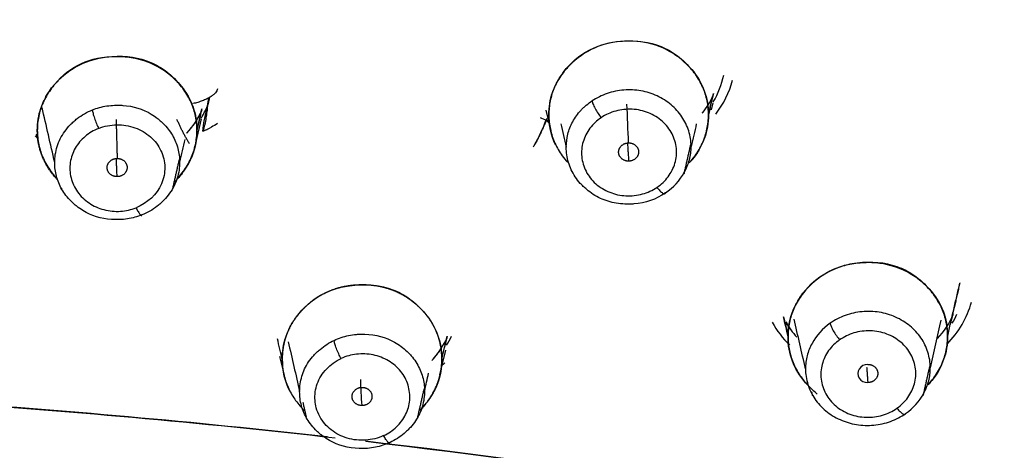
# Model space of a CAD drawing. Header units: millimetres. Extents: x 8883 to 11259, y -10160 to -6800.
# Drawn here: x 9748.52 to 9768.26, y -8413.9 to -8405.28 of the extents above; entities that cross this region are included whole.
import ezdxf

# ---------------------------------------------------------------- set-up
doc = ezdxf.new("R2010")
doc.units = ezdxf.units.MM
doc.layers.add('DIM', color=5, linetype='Continuous', lineweight=13)
doc.styles.add('ARIAL', font='arial.ttf')
doc.dimstyles.get("Standard").update_dxf_attribs({"dimtxt": 15, "dimasz": 15, "dimexe": 0.18, "dimexo": 0.0625, "dimgap": 4, "dimtad": 0, "dimdec": 1, "dimdsep": 46, "dimtxsty": 'ARIAL', "dimcen": 0, "dimclrd": 5, "dimclre": 5, "dimclrt": 5, "dimadec": 0, "dimazin": 0, "dimtfac": 1, "dimtdec": 1, "dimtofl": 0, "dimtmove": 0, "dimatfit": 3, "dimfxl": 1, "dimtolj": 1, "dimtzin": 0, "dimarcsym": 0})

# ---------------------------------------------------------------- blocks, each defined once
blk = doc.blocks.new('*D185')
at = {"layer": 'Defpoints', "color": 0, "transparency": 16777216}
for p in [(9678.596, -7626.145), (9989.37, -9683.127), (10114.894, -9683.127)]:
    blk.add_point(p, dxfattribs=at)
at = {"layer": 'DIM', "color": 5, "lineweight": -2, "transparency": 16777216}
for p, q in [((9678.658, -7626.145), (10115.074, -7626.145)), ((10114.894, -7644.145), (10114.894, -8614.508)), ((10114.894, -9665.127), (10114.894, -8694.764)), ((9989.433, -9683.127), (10115.074, -9683.127))]:
    blk.add_line(p, q, dxfattribs=at)
at = {"layer": 'DIM', "color": 5, "transparency": 16777216}
for points in [[(10111.894, -7644.145), (10117.894, -7644.145), (10114.894, -7626.145)], [(10111.894, -9665.127), (10117.894, -9665.127), (10114.894, -9683.127)]]:
    blk.add_solid(points, dxfattribs=at)
at = {"layer": 'DIM', "color": 5, "transparency": 16777216, "insert": (10114.894, -8654.636), "char_height": 18, "attachment_point": 5, "rotation": 90, "style": 'ARIAL'}
blk.add_mtext('\\A1;(2280)', dxfattribs=at)

msp = doc.modelspace()

# ---------------------------------------------------------------- linework, layer by layer
at = {"linetype": 'Continuous', "lineweight": 18}
for p, q in [((9762.349, -8407.082), (9762.383, -8406.938)), ((9759.037, -8407.084), (9759.134, -8407.495)), ((9752.023, -8407.804), (9752.151, -8407.261)), ((9748.848, -8407.563), (9748.905, -8407.806)), ((9753.714, -8412.015), (9753.803, -8412.393)), ((9756.92, -8412.387), (9757.037, -8411.889))]:
    msp.add_line(p, q, dxfattribs=at)
for centre, major_axis, ratio, start_param, end_param in [((9760.693, -8406.055), (1.933, 0), 0.924527, 5.777847, 6.098724), ((9760.693, -8406.025), (-2.136, 0), 0.924527, 2.524921, 2.906993), ((9760.693, -8406.13), (-1.837, 0), 0.924527, 2.505414, 2.743293), ((9750.464, -8406.433), (-1.839, 0), 0.924527, 2.425898, 2.722877), ((9750.464, -8406.433), (1.839, 0), 0.924527, 5.569994, 5.890143), ((9750.464, -8406.359), (1.935, 0), 0.924527, 5.76862, 5.916103), ((9760.693, -8406.13), (1.837, 0), 0.924527, 5.640386, 5.771891), ((9755.564, -8406.17), (-3.682, 0), 0.924527, 2.64954, 2.809106), ((9759.045, -8407.091), (-0.468, 0.175), 0.360243, 1.441041, 1.704542), ((9760.693, -8406.025), (-2.136, 0), 0.924527, 0.689465, 0.72686), ((9752.179, -8407.317), (-0.454, -0.21), 0.350463, 1.410216, 1.601461), ((9750.464, -8406.329), (-2.137, 0), 0.924527, 0.698995, 0.723741), ((9765.475, -8410.441), (-2.14, 0), 0.924527, 2.404594, 2.892081), ((9765.475, -8410.546), (1.841, 0), 0.924527, 5.570338, 5.90374), ((9765.475, -8410.471), (-1.937, 0), 0.924527, 2.62642, 2.740892), ((9765.475, -8410.441), (-2.14, 0), 0.924527, 0.467607, 0.751528), ((9765.475, -8410.546), (1.841, 0), 0.924527, 3.61612, 3.832694), ((9755.361, -8410.983), (-1.846, 0), 0.924527, 2.451325, 2.742217), ((9755.361, -8410.909), (-1.943, 0), 0.924527, 2.626666, 2.740892), ((9755.361, -8410.983), (1.846, 0), 0.924527, 5.571369, 5.743764), ((9755.361, -8410.878), (-2.145, 0), 0.924527, 2.415885, 2.450786), ((9765.475, -8412.358), (-0.2, -0.012), 0.910877, 4.656056, 7.797651)]:
    msp.add_ellipse(centre, major_axis=major_axis, ratio=ratio, start_param=start_param, end_param=end_param, dxfattribs=at)
for points, knots in [([(9759.097, -8407.181), (9759.097, -8407.024), (9759.121, -8406.874), (9759.195, -8406.659), (9759.225, -8406.59), (9759.299, -8406.454), (9759.32, -8406.417), (9759.534, -8406.135), (9759.704, -8405.99), (9760.096, -8405.783), (9760.285, -8405.724), (9760.852, -8405.682), (9761.11, -8405.718), (9761.456, -8405.859), (9761.565, -8405.921), (9761.769, -8406.073), (9761.897, -8406.203), (9762.177, -8406.538), (9762.289, -8406.842), (9762.289, -8407.18)], [0, 0, 0, 0, 0.125, 0.125, 0.1875, 0.1875, 0.25, 0.25, 0.375, 0.375, 0.5, 0.5, 0.625, 0.625, 0.6875, 0.6875, 0.75, 0.75, 1, 1, 1, 1]), ([(9762.289, -8407.18), (9762.289, -8407.086), (9762.28, -8406.991), (9762.242, -8406.806), (9762.213, -8406.714), (9762.135, -8406.536), (9762.086, -8406.45), (9761.997, -8406.327), (9761.965, -8406.287), (9761.913, -8406.228), (9761.886, -8406.2), (9761.858, -8406.172), (9761.839, -8406.154), (9761.829, -8406.144), (9761.51, -8405.848), (9761.134, -8405.705), (9760.251, -8405.705), (9759.876, -8405.849), (9759.556, -8406.145), (9759.547, -8406.155), (9759.528, -8406.173), (9759.499, -8406.201), (9759.437, -8406.268), (9759.389, -8406.328), (9759.3, -8406.451), (9759.25, -8406.537), (9759.172, -8406.715), (9759.143, -8406.807), (9759.106, -8406.993), (9759.097, -8407.087), (9759.097, -8407.181)], [0, 0, 0, 0, 0.0625, 0.0625, 0.125, 0.125, 0.1875, 0.1875, 0.21875, 0.21875, 0.234375, 0.242188, 0.242188, 0.25, 0.25, 0.5, 0.5, 0.75, 0.75, 0.757813, 0.757813, 0.765625, 0.78125, 0.8125, 0.8125, 0.875, 0.875, 0.9375, 0.9375, 1, 1, 1, 1]), ([(9748.868, -8407.492), (9748.868, -8407.336), (9748.891, -8407.188), (9748.963, -8406.975), (9748.993, -8406.906), (9749.064, -8406.771), (9749.081, -8406.739), (9749.3, -8406.446), (9749.473, -8406.296), (9749.875, -8406.085), (9750.073, -8406.026), (9750.648, -8405.991), (9750.908, -8406.031), (9751.254, -8406.179), (9751.362, -8406.244), (9751.514, -8406.362), (9751.563, -8406.405), (9751.657, -8406.499), (9751.719, -8406.571), (9751.955, -8406.867), (9752.06, -8407.163), (9752.059, -8407.49)], [0, 0, 0, 0, 0.125, 0.125, 0.1875, 0.1875, 0.25, 0.25, 0.375, 0.375, 0.5, 0.5, 0.625, 0.625, 0.6875, 0.6875, 0.71875, 0.71875, 0.75, 0.75, 1, 1, 1, 1]), ([(9752.06, -8407.49), (9752.06, -8407.396), (9752.051, -8407.302), (9752.013, -8407.116), (9751.984, -8407.024), (9751.906, -8406.846), (9751.857, -8406.76), (9751.768, -8406.637), (9751.736, -8406.597), (9751.684, -8406.539), (9751.657, -8406.51), (9751.629, -8406.482), (9751.61, -8406.464), (9751.6, -8406.455), (9751.281, -8406.159), (9750.905, -8406.015), (9750.022, -8406.016), (9749.647, -8406.159), (9749.327, -8406.456), (9749.317, -8406.465), (9749.298, -8406.483), (9749.27, -8406.511), (9749.208, -8406.578), (9749.16, -8406.638), (9749.071, -8406.761), (9749.021, -8406.847), (9748.943, -8407.026), (9748.914, -8407.117), (9748.877, -8407.303), (9748.868, -8407.398), (9748.868, -8407.492)], [0, 0, 0, 0, 0.0625, 0.0625, 0.125, 0.125, 0.1875, 0.1875, 0.21875, 0.21875, 0.234375, 0.242188, 0.242188, 0.25, 0.25, 0.5, 0.5, 0.75, 0.75, 0.757813, 0.757813, 0.765625, 0.78125, 0.8125, 0.8125, 0.875, 0.875, 0.9375, 0.9375, 1, 1, 1, 1]), ([(9752.468, -8406.657), (9752.468, -8406.67), (9752.465, -8406.683), (9752.452, -8406.71), (9752.443, -8406.724), (9752.419, -8406.752), (9752.404, -8406.767), (9752.368, -8406.795), (9752.348, -8406.809), (9752.303, -8406.837), (9752.278, -8406.85), (9752.225, -8406.876), (9752.197, -8406.888), (9752.138, -8406.91), (9752.107, -8406.921), (9752.045, -8406.939), (9752.013, -8406.947), (9751.981, -8406.954)], [0, 0, 0, 0, 0.125, 0.125, 0.25, 0.25, 0.375, 0.375, 0.5, 0.5, 0.625, 0.625, 0.75, 0.75, 0.875, 0.875, 1, 1, 1, 1]), ([(9752.309, -8406.844), (9752.308, -8406.845), (9752.307, -8406.854), (9752.303, -8406.87), (9752.299, -8406.891), (9752.293, -8406.913), (9752.288, -8406.935), (9752.282, -8406.957), (9752.276, -8406.979), (9752.272, -8406.993), (9752.269, -8407.001)], [0, 0, 0, 0, 0.026992, 0.16441, 0.302351, 0.440818, 0.579813, 0.71934, 0.859402, 1, 1, 1, 1]), ([(9759.962, -8406.9), (9759.964, -8406.916), (9759.972, -8406.947), (9759.996, -8407.003), (9760.028, -8407.067), (9760.08, -8407.152), (9760.124, -8407.211), (9760.144, -8407.237)], [0, 0, 0, 0, 0.249814, 0.374845, 0.499876, 0.749938, 1, 1, 1, 1]), ([(9749.971, -8407.084), (9749.971, -8407.092), (9749.974, -8407.11), (9749.981, -8407.147), (9749.993, -8407.192), (9750.015, -8407.261), (9750.05, -8407.355), (9750.079, -8407.422), (9750.093, -8407.45)], [0, 0, 0, 0, 0.124669, 0.249717, 0.374764, 0.499811, 0.749906, 1, 1, 1, 1]), ([(9752.269, -8407.001), (9752.266, -8407.038), (9752.263, -8407.077), (9752.253, -8407.157), (9752.248, -8407.199), (9752.234, -8407.283), (9752.225, -8407.327), (9752.205, -8407.416), (9752.193, -8407.462), (9752.179, -8407.508)], [0, 0, 0, 0, 0.25, 0.25, 0.5, 0.5, 0.75, 0.75, 1, 1, 1, 1]), ([(9752.179, -8407.508), (9752.183, -8407.436), (9752.196, -8407.359), (9752.22, -8407.234), (9752.23, -8407.19), (9752.244, -8407.122), (9752.249, -8407.098), (9752.259, -8407.05), (9752.264, -8407.026), (9752.269, -8407.001)], [0, 0, 0, 0, 0.5, 0.5, 0.75, 0.75, 0.875, 0.875, 1, 1, 1, 1]), ([(9759.097, -8407.181), (9759.097, -8407.278), (9759.107, -8407.374), (9759.148, -8407.564), (9759.179, -8407.657), (9759.259, -8407.835), (9759.308, -8407.92), (9759.398, -8408.045), (9759.433, -8408.088), (9759.47, -8408.129)], [0, 0, 0, 0, 0.281314, 0.281314, 0.562628, 0.562628, 0.843941, 0.843941, 1, 1, 1, 1]), ([(9761.902, -8408.143), (9761.944, -8408.097), (9761.984, -8408.05), (9762.078, -8407.919), (9762.127, -8407.834), (9762.207, -8407.655), (9762.238, -8407.562), (9762.278, -8407.373), (9762.289, -8407.276), (9762.289, -8407.18)], [0, 0, 0, 0, 0.171614, 0.171614, 0.447743, 0.447743, 0.723871, 0.723871, 1, 1, 1, 1]), ([(9762.289, -8407.18), (9762.288, -8407.343), (9762.262, -8407.498), (9762.183, -8407.72), (9762.15, -8407.792), (9762.071, -8407.931), (9762.047, -8407.97), (9761.957, -8408.083), (9761.942, -8408.101), (9761.926, -8408.119)], [0, 0, 0, 0, 0.476247, 0.476247, 0.714371, 0.714371, 0.952494, 0.952494, 1, 1, 1, 1]), ([(9748.868, -8407.492), (9748.868, -8407.588), (9748.878, -8407.685), (9748.919, -8407.874), (9748.949, -8407.967), (9749.029, -8408.145), (9749.079, -8408.231), (9749.169, -8408.356), (9749.205, -8408.399), (9749.242, -8408.441)], [0, 0, 0, 0, 0.28082, 0.28082, 0.56164, 0.56164, 0.84246, 0.84246, 1, 1, 1, 1]), ([(9749.266, -8408.473), (9749.25, -8408.456), (9749.217, -8408.418), (9749.177, -8408.369), (9749.145, -8408.327), (9749.122, -8408.294), (9749.099, -8408.261), (9749.078, -8408.227), (9749.057, -8408.194), (9749.038, -8408.159), (9749.02, -8408.125), (9749.002, -8408.09), (9748.986, -8408.055), (9748.971, -8408.02), (9748.957, -8407.984), (9748.944, -8407.948), (9748.932, -8407.912), (9748.921, -8407.875), (9748.911, -8407.838), (9748.902, -8407.801), (9748.894, -8407.764), (9748.887, -8407.726), (9748.881, -8407.687), (9748.876, -8407.649), (9748.873, -8407.61), (9748.87, -8407.571), (9748.868, -8407.531), (9748.868, -8407.505), (9748.868, -8407.492)], [0, 0, 0, 0, 0.065636, 0.135367, 0.172415, 0.209191, 0.245721, 0.282026, 0.318131, 0.35406, 0.389839, 0.425493, 0.461047, 0.496526, 0.531958, 0.567367, 0.602781, 0.638224, 0.673725, 0.709308, 0.744999, 0.780824, 0.81681, 0.85298, 0.88936, 0.925974, 0.962846, 1, 1, 1, 1]), ([(9752.059, -8407.49), (9752.059, -8407.496), (9752.059, -8407.508), (9752.059, -8407.526), (9752.058, -8407.544), (9752.058, -8407.562), (9752.057, -8407.58), (9752.055, -8407.597), (9752.054, -8407.615), (9752.052, -8407.633), (9752.05, -8407.65), (9752.048, -8407.668), (9752.046, -8407.685), (9752.044, -8407.703), (9752.041, -8407.72), (9752.038, -8407.737), (9752.035, -8407.754), (9752.031, -8407.771), (9752.028, -8407.788), (9752.024, -8407.805), (9752.02, -8407.822), (9752.016, -8407.839), (9752.011, -8407.856), (9752.007, -8407.873), (9752.002, -8407.889), (9751.997, -8407.906), (9751.991, -8407.923), (9751.986, -8407.939), (9751.98, -8407.955), (9751.974, -8407.972), (9751.968, -8407.988), (9751.962, -8408.004), (9751.955, -8408.02), (9751.948, -8408.037), (9751.941, -8408.053), (9751.934, -8408.069), (9751.927, -8408.084), (9751.919, -8408.1), (9751.911, -8408.116), (9751.903, -8408.132), (9751.895, -8408.147), (9751.886, -8408.163), (9751.878, -8408.178), (9751.869, -8408.194), (9751.859, -8408.209), (9751.85, -8408.225), (9751.84, -8408.24), (9751.831, -8408.255), (9751.821, -8408.27), (9751.81, -8408.285), (9751.8, -8408.3), (9751.789, -8408.315), (9751.779, -8408.33), (9751.767, -8408.345), (9751.75, -8408.367), (9751.727, -8408.396), (9751.698, -8408.432), (9751.668, -8408.466), (9751.64, -8408.496), (9751.622, -8408.515), (9751.614, -8408.524)], [0, 0, 0, 0, 0.015846, 0.03164, 0.047383, 0.063077, 0.078724, 0.094327, 0.109886, 0.125405, 0.140884, 0.156326, 0.171734, 0.187108, 0.202452, 0.217767, 0.233055, 0.248319, 0.26356, 0.27878, 0.293983, 0.309169, 0.324341, 0.339501, 0.354652, 0.369795, 0.384933, 0.400067, 0.415201, 0.430335, 0.445473, 0.460616, 0.475766, 0.490927, 0.506099, 0.521286, 0.536488, 0.551709, 0.56695, 0.582214, 0.597503, 0.612819, 0.628163, 0.643539, 0.658947, 0.674391, 0.689872, 0.705392, 0.720953, 0.736557, 0.752207, 0.767904, 0.78365, 0.799447, 0.815297, 0.85549, 0.89487, 0.933457, 0.97127, 1, 1, 1, 1]), ([(9751.684, -8408.441), (9751.722, -8408.399), (9751.758, -8408.355), (9751.849, -8408.23), (9751.898, -8408.144), (9751.978, -8407.966), (9752.008, -8407.873), (9752.049, -8407.683), (9752.059, -8407.587), (9752.059, -8407.49)], [0, 0, 0, 0, 0.15878, 0.15878, 0.439187, 0.439187, 0.719593, 0.719593, 1, 1, 1, 1]), ([(9752.47, -8407.35), (9752.433, -8407.377), (9752.336, -8407.438), (9752.233, -8407.486), (9752.179, -8407.508)], [0, 0, 0, 0, 0.425719, 1, 1, 1, 1]), ([(9751.34, -8407.897), (9751.39, -8408.001), (9751.441, -8408.227), (9751.352, -8408.683), (9751.072, -8408.948), (9750.844, -8409.039)], [0, 0, 0, 0, 0.25, 0.5, 1, 1, 1, 1]), ([(9761.428, -8408.744), (9761.243, -8408.873), (9761.007, -8408.955), (9760.739, -8408.967), (9760.694, -8408.968), (9760.679, -8408.968), (9760.649, -8408.968), (9760.574, -8408.965), (9760.387, -8408.946), (9760.122, -8408.865), (9759.924, -8408.737), (9759.828, -8408.652), (9759.806, -8408.632), (9759.796, -8408.622), (9759.765, -8408.592), (9759.745, -8408.572), (9759.688, -8408.509), (9759.654, -8408.465), (9759.593, -8408.374), (9759.567, -8408.327), (9759.522, -8408.23), (9759.503, -8408.181), (9759.459, -8408.032), (9759.446, -8407.929), (9759.446, -8407.827)], [0, 0, 0, 0, 0.25, 0.28125, 0.28125, 0.296875, 0.296875, 0.3125, 0.375, 0.5, 0.625, 0.640625, 0.640625, 0.65625, 0.65625, 0.6875, 0.6875, 0.75, 0.75, 0.8125, 0.8125, 0.875, 0.875, 1, 1, 1, 1]), ([(9761.427, -8408.743), (9761.586, -8408.636), (9761.717, -8408.494), (9761.851, -8408.252), (9761.886, -8408.167), (9761.92, -8408.035), (9761.929, -8407.991), (9761.94, -8407.901), (9761.943, -8407.856), (9761.942, -8407.811)], [0, 0, 0, 0, 0.5, 0.5, 0.75, 0.75, 0.875, 0.875, 1, 1, 1, 1]), ([(9751.713, -8408.125), (9751.713, -8408.179), (9751.709, -8408.234), (9751.694, -8408.341), (9751.682, -8408.395), (9751.649, -8408.501), (9751.628, -8408.553), (9751.577, -8408.654), (9751.548, -8408.703), (9751.48, -8408.798), (9751.441, -8408.844), (9751.389, -8408.899), (9751.378, -8408.909), (9751.356, -8408.931), (9751.344, -8408.941), (9751.311, -8408.972), (9751.195, -8409.068), (9751.069, -8409.141), (9750.96, -8409.184)], [0, 0, 0, 0, 0.125, 0.125, 0.25, 0.25, 0.375, 0.375, 0.5, 0.5, 0.625, 0.625, 0.65625, 0.65625, 0.6875, 0.6875, 0.75, 1, 1, 1, 1]), ([(9750.96, -8409.184), (9750.868, -8409.221), (9750.722, -8409.26), (9750.552, -8409.276), (9750.484, -8409.277), (9750.457, -8409.277), (9750.444, -8409.277), (9750.403, -8409.277), (9750.164, -8409.267), (9749.902, -8409.185), (9749.677, -8409.027), (9749.618, -8408.978), (9749.579, -8408.944), (9749.56, -8408.926), (9749.469, -8408.834), (9749.408, -8408.755), (9749.31, -8408.587), (9749.274, -8408.499), (9749.227, -8408.318), (9749.216, -8408.226), (9749.216, -8408.134)], [0, 0, 0, 0, 0.125, 0.1875, 0.203125, 0.203125, 0.21875, 0.21875, 0.25, 0.5, 0.5625, 0.59375, 0.59375, 0.625, 0.625, 0.75, 0.75, 0.875, 0.875, 1, 1, 1, 1]), ([(9761.258, -8408.632), (9761.278, -8408.656), (9761.319, -8408.703), (9761.366, -8408.744), (9761.396, -8408.76), (9761.418, -8408.763), (9761.425, -8408.753), (9761.427, -8408.743)], [0, 0, 0, 0, 0.250074, 0.500149, 0.625186, 0.750223, 1, 1, 1, 1]), ([(9750.844, -8409.039), (9750.857, -8409.067), (9750.885, -8409.121), (9750.918, -8409.171), (9750.937, -8409.192), (9750.949, -8409.197), (9750.956, -8409.193), (9750.958, -8409.185), (9750.959, -8409.18)], [0, 0, 0, 0, 0.250105, 0.500209, 0.625261, 0.750314, 0.875366, 1, 1, 1, 1]), ([(9763.88, -8411.617), (9763.88, -8411.459), (9763.904, -8411.308), (9763.978, -8411.092), (9764.009, -8411.022), (9764.084, -8410.885), (9764.111, -8410.84), (9764.309, -8410.579), (9764.466, -8410.441), (9764.737, -8410.289), (9764.833, -8410.247), (9765.038, -8410.181), (9765.115, -8410.162), (9765.551, -8410.106), (9765.816, -8410.13), (9766.177, -8410.259), (9766.291, -8410.317), (9766.506, -8410.466), (9766.641, -8410.593), (9766.949, -8410.937), (9767.072, -8411.255), (9767.071, -8411.612)], [0, 0, 0, 0, 0.125, 0.125, 0.1875, 0.1875, 0.25, 0.25, 0.375, 0.375, 0.4375, 0.4375, 0.5, 0.5, 0.625, 0.625, 0.6875, 0.6875, 0.75, 0.75, 1, 1, 1, 1]), ([(9767.072, -8411.612), (9767.072, -8411.518), (9767.063, -8411.424), (9767.025, -8411.238), (9766.996, -8411.147), (9766.918, -8410.969), (9766.869, -8410.883), (9766.751, -8410.72), (9766.682, -8410.642), (9766.595, -8410.561), (9766.585, -8410.553), (9766.565, -8410.535), (9766.535, -8410.509), (9766.464, -8410.452), (9766.317, -8410.35), (9766.002, -8410.192), (9765.696, -8410.139), (9765.464, -8410.139), (9765.45, -8410.139), (9765.422, -8410.14), (9765.381, -8410.141), (9765.287, -8410.148), (9765.104, -8410.171), (9764.76, -8410.266), (9764.503, -8410.428), (9764.33, -8410.589), (9764.311, -8410.608), (9764.274, -8410.645), (9764.22, -8410.702), (9764.172, -8410.763), (9764.083, -8410.886), (9764.034, -8410.972), (9763.955, -8411.151), (9763.927, -8411.243), (9763.889, -8411.429), (9763.88, -8411.523), (9763.88, -8411.617)], [0, 0, 0, 0, 0.0625, 0.0625, 0.125, 0.125, 0.1875, 0.1875, 0.25, 0.25, 0.257813, 0.257813, 0.265625, 0.28125, 0.3125, 0.375, 0.5, 0.5, 0.507813, 0.507813, 0.515625, 0.53125, 0.5625, 0.625, 0.75, 0.75, 0.765625, 0.765625, 0.78125, 0.8125, 0.8125, 0.875, 0.875, 0.9375, 0.9375, 1, 1, 1, 1]), ([(9753.766, -8412.077), (9753.765, -8411.921), (9753.789, -8411.772), (9753.86, -8411.558), (9753.89, -8411.488), (9753.962, -8411.352), (9753.985, -8411.312), (9754.188, -8411.039), (9754.348, -8410.896), (9754.626, -8410.739), (9754.725, -8410.696), (9754.936, -8410.63), (9755.016, -8410.611), (9755.462, -8410.559), (9755.732, -8410.588), (9756.096, -8410.727), (9756.21, -8410.789), (9756.371, -8410.906), (9756.423, -8410.95), (9756.523, -8411.044), (9756.59, -8411.117), (9756.844, -8411.42), (9756.958, -8411.727), (9756.957, -8412.071)], [0, 0, 0, 0, 0.125, 0.125, 0.1875, 0.1875, 0.25, 0.25, 0.375, 0.375, 0.4375, 0.4375, 0.5, 0.5, 0.625, 0.625, 0.6875, 0.6875, 0.71875, 0.71875, 0.75, 0.75, 1, 1, 1, 1]), ([(9756.957, -8412.071), (9756.957, -8412.065), (9756.957, -8412.051), (9756.957, -8412.031), (9756.956, -8412.011), (9756.956, -8411.991), (9756.954, -8411.971), (9756.953, -8411.952), (9756.951, -8411.932), (9756.949, -8411.912), (9756.947, -8411.892), (9756.945, -8411.872), (9756.942, -8411.852), (9756.939, -8411.832), (9756.935, -8411.812), (9756.931, -8411.792), (9756.927, -8411.772), (9756.923, -8411.753), (9756.918, -8411.733), (9756.914, -8411.713), (9756.908, -8411.693), (9756.903, -8411.674), (9756.897, -8411.654), (9756.891, -8411.635), (9756.884, -8411.615), (9756.878, -8411.596), (9756.87, -8411.576), (9756.863, -8411.557), (9756.855, -8411.538), (9756.847, -8411.519), (9756.839, -8411.499), (9756.83, -8411.48), (9756.821, -8411.461), (9756.812, -8411.443), (9756.803, -8411.424), (9756.793, -8411.405), (9756.782, -8411.387), (9756.772, -8411.368), (9756.761, -8411.35), (9756.75, -8411.331), (9756.738, -8411.313), (9756.727, -8411.295), (9756.715, -8411.277), (9756.702, -8411.259), (9756.689, -8411.242), (9756.676, -8411.224), (9756.663, -8411.207), (9756.649, -8411.189), (9756.635, -8411.172), (9756.621, -8411.155), (9756.607, -8411.138), (9756.592, -8411.121), (9756.577, -8411.105), (9756.561, -8411.088), (9756.545, -8411.072), (9756.529, -8411.056), (9756.513, -8411.039), (9756.496, -8411.024), (9756.48, -8411.008), (9756.463, -8410.993), (9756.446, -8410.978), (9756.429, -8410.963), (9756.411, -8410.949), (9756.394, -8410.934), (9756.376, -8410.92), (9756.359, -8410.907), (9756.341, -8410.893), (9756.323, -8410.88), (9756.305, -8410.867), (9756.287, -8410.855), (9756.268, -8410.843), (9756.25, -8410.831), (9756.231, -8410.819), (9756.212, -8410.808), (9756.193, -8410.796), (9756.174, -8410.785), (9756.155, -8410.775), (9756.135, -8410.765), (9756.116, -8410.755), (9756.096, -8410.745), (9756.077, -8410.735), (9756.057, -8410.726), (9756.037, -8410.717), (9756.016, -8410.709), (9755.996, -8410.7), (9755.975, -8410.692), (9755.955, -8410.685), (9755.934, -8410.677), (9755.913, -8410.67), (9755.892, -8410.663), (9755.871, -8410.656), (9755.85, -8410.65), (9755.828, -8410.644), (9755.806, -8410.638), (9755.785, -8410.633), (9755.763, -8410.628), (9755.741, -8410.623), (9755.719, -8410.618), (9755.696, -8410.614), (9755.674, -8410.61), (9755.651, -8410.606), (9755.628, -8410.603), (9755.605, -8410.6), (9755.582, -8410.597), (9755.559, -8410.594), (9755.536, -8410.592), (9755.512, -8410.59), (9755.489, -8410.588), (9755.465, -8410.587), (9755.441, -8410.586), (9755.417, -8410.585), (9755.393, -8410.585), (9755.368, -8410.584), (9755.344, -8410.584), (9755.319, -8410.585), (9755.295, -8410.586), (9755.271, -8410.587), (9755.247, -8410.588), (9755.223, -8410.589), (9755.2, -8410.591), (9755.176, -8410.593), (9755.153, -8410.596), (9755.129, -8410.599), (9755.106, -8410.602), (9755.083, -8410.605), (9755.06, -8410.609), (9755.037, -8410.613), (9755.014, -8410.617), (9754.992, -8410.622), (9754.969, -8410.627), (9754.947, -8410.632), (9754.925, -8410.637), (9754.903, -8410.643), (9754.881, -8410.649), (9754.859, -8410.656), (9754.837, -8410.662), (9754.816, -8410.669), (9754.794, -8410.677), (9754.773, -8410.684), (9754.752, -8410.692), (9754.731, -8410.701), (9754.71, -8410.709), (9754.689, -8410.718), (9754.668, -8410.727), (9754.648, -8410.737), (9754.627, -8410.747), (9754.607, -8410.757), (9754.587, -8410.767), (9754.567, -8410.778), (9754.547, -8410.789), (9754.527, -8410.8), (9754.508, -8410.812), (9754.488, -8410.824), (9754.469, -8410.836), (9754.449, -8410.849), (9754.43, -8410.862), (9754.411, -8410.875), (9754.393, -8410.889), (9754.374, -8410.902), (9754.355, -8410.917), (9754.337, -8410.931), (9754.319, -8410.946), (9754.3, -8410.961), (9754.282, -8410.976), (9754.264, -8410.992), (9754.247, -8411.008), (9754.229, -8411.025), (9754.212, -8411.041), (9754.194, -8411.058), (9754.177, -8411.075), (9754.161, -8411.093), (9754.144, -8411.11), (9754.128, -8411.128), (9754.113, -8411.146), (9754.097, -8411.164), (9754.082, -8411.182), (9754.068, -8411.201), (9754.053, -8411.219), (9754.039, -8411.238), (9754.026, -8411.257), (9754.012, -8411.276), (9753.999, -8411.295), (9753.986, -8411.314), (9753.974, -8411.334), (9753.962, -8411.354), (9753.951, -8411.373), (9753.939, -8411.393), (9753.928, -8411.413), (9753.918, -8411.433), (9753.908, -8411.454), (9753.898, -8411.474), (9753.888, -8411.495), (9753.879, -8411.515), (9753.87, -8411.536), (9753.862, -8411.557), (9753.854, -8411.578), (9753.846, -8411.599), (9753.839, -8411.62), (9753.832, -8411.641), (9753.825, -8411.662), (9753.819, -8411.684), (9753.813, -8411.705), (9753.807, -8411.727), (9753.802, -8411.748), (9753.797, -8411.77), (9753.793, -8411.792), (9753.788, -8411.814), (9753.785, -8411.835), (9753.781, -8411.857), (9753.778, -8411.879), (9753.775, -8411.901), (9753.773, -8411.923), (9753.771, -8411.945), (9753.769, -8411.967), (9753.768, -8411.989), (9753.767, -8412.011), (9753.766, -8412.033), (9753.766, -8412.055), (9753.766, -8412.07), (9753.766, -8412.078)], [0, 0, 0, 0, 0.004247, 0.008498, 0.012752, 0.01701, 0.021272, 0.025537, 0.029806, 0.03408, 0.038357, 0.042639, 0.046926, 0.051217, 0.055513, 0.059814, 0.064121, 0.068433, 0.07275, 0.077074, 0.081404, 0.08574, 0.090083, 0.094432, 0.098789, 0.103153, 0.107525, 0.111905, 0.116293, 0.120689, 0.125094, 0.129508, 0.133932, 0.138365, 0.142808, 0.147261, 0.151725, 0.156199, 0.160684, 0.165181, 0.169689, 0.174209, 0.178742, 0.183286, 0.187844, 0.192414, 0.196998, 0.201595, 0.206206, 0.21083, 0.215469, 0.220123, 0.224791, 0.229473, 0.234171, 0.238884, 0.243613, 0.248346, 0.253059, 0.257749, 0.262419, 0.267069, 0.271699, 0.27631, 0.280904, 0.28548, 0.290041, 0.294586, 0.299116, 0.303633, 0.308138, 0.31263, 0.317111, 0.321583, 0.326045, 0.330499, 0.334946, 0.339387, 0.343823, 0.348254, 0.352682, 0.357107, 0.361531, 0.365955, 0.37038, 0.374806, 0.379235, 0.383667, 0.388104, 0.392547, 0.396997, 0.401455, 0.405921, 0.410397, 0.414884, 0.419382, 0.423894, 0.428419, 0.432959, 0.437515, 0.442087, 0.446678, 0.451287, 0.455915, 0.460565, 0.465236, 0.469929, 0.474646, 0.479388, 0.484154, 0.488947, 0.493767, 0.498615, 0.503479, 0.508321, 0.51314, 0.517937, 0.522713, 0.527468, 0.532203, 0.536919, 0.541617, 0.546298, 0.550963, 0.555612, 0.560247, 0.564869, 0.569479, 0.574077, 0.578665, 0.583244, 0.587814, 0.592377, 0.596933, 0.601485, 0.606032, 0.610576, 0.615119, 0.61966, 0.624202, 0.628744, 0.633289, 0.637838, 0.642391, 0.64695, 0.651515, 0.656088, 0.660671, 0.665263, 0.669866, 0.674482, 0.67911, 0.683754, 0.688412, 0.693087, 0.69778, 0.702491, 0.707222, 0.711974, 0.716748, 0.721544, 0.726364, 0.731208, 0.736079, 0.740976, 0.745901, 0.750854, 0.755837, 0.760824, 0.765799, 0.770762, 0.775712, 0.780651, 0.785579, 0.790495, 0.7954, 0.800294, 0.805177, 0.810051, 0.814914, 0.819767, 0.824611, 0.829445, 0.834271, 0.839088, 0.843896, 0.848697, 0.85349, 0.858276, 0.863055, 0.867827, 0.872593, 0.877352, 0.882107, 0.886855, 0.891599, 0.896338, 0.901073, 0.905804, 0.910531, 0.915255, 0.919975, 0.924693, 0.929408, 0.934121, 0.938832, 0.943542, 0.948249, 0.952956, 0.957662, 0.962366, 0.967071, 0.971775, 0.976478, 0.981182, 0.985886, 0.99059, 0.995295, 1, 1, 1, 1]), ([(9763.909, -8411.434), (9763.908, -8411.433), (9763.876, -8411.4), (9763.848, -8411.365), (9763.824, -8411.329)], [0, 0, 0, 0, 0.041951, 1, 1, 1, 1]), ([(9764.723, -8411.351), (9764.725, -8411.367), (9764.734, -8411.398), (9764.759, -8411.454), (9764.792, -8411.517), (9764.846, -8411.602), (9764.891, -8411.66), (9764.912, -8411.685)], [0, 0, 0, 0, 0.249792, 0.374827, 0.499862, 0.749931, 1, 1, 1, 1]), ([(9763.88, -8411.617), (9763.88, -8411.711), (9763.889, -8411.805), (9763.927, -8411.991), (9763.955, -8412.082), (9764.033, -8412.26), (9764.082, -8412.346), (9764.195, -8412.503), (9764.258, -8412.574), (9764.329, -8412.642)], [0, 0, 0, 0, 0.254923, 0.254923, 0.509846, 0.509846, 0.764769, 0.764769, 1, 1, 1, 1]), ([(9764.464, -8412.769), (9764.373, -8412.694), (9764.277, -8412.597), (9763.997, -8412.272), (9763.88, -8411.965), (9763.88, -8411.617)], [0, 0, 0, 0, 0.169909, 0.169909, 1, 1, 1, 1]), ([(9767.071, -8411.612), (9767.071, -8411.776), (9767.044, -8411.932), (9766.938, -8412.229), (9766.891, -8412.329), (9766.73, -8412.529), (9766.706, -8412.557), (9766.681, -8412.584)], [0, 0, 0, 0, 0.460909, 0.460909, 0.921818, 0.921818, 1, 1, 1, 1]), ([(9766.684, -8412.576), (9766.694, -8412.566), (9766.738, -8412.518), (9766.779, -8412.467), (9766.868, -8412.344), (9766.918, -8412.257), (9766.996, -8412.079), (9767.025, -8411.987), (9767.063, -8411.8), (9767.072, -8411.706), (9767.072, -8411.612)], [0, 0, 0, 0, 0.036343, 0.174009, 0.174009, 0.449339, 0.449339, 0.72467, 0.72467, 1, 1, 1, 1]), ([(9754.943, -8412.059), (9754.928, -8412.031), (9754.894, -8411.965), (9754.855, -8411.873), (9754.83, -8411.805), (9754.812, -8411.746), (9754.806, -8411.713), (9754.804, -8411.698)], [0, 0, 0, 0, 0.250083, 0.500166, 0.625208, 0.750249, 1, 1, 1, 1]), ([(9756.957, -8412.071), (9756.957, -8412.077), (9756.957, -8412.089), (9756.957, -8412.108), (9756.956, -8412.126), (9756.956, -8412.144), (9756.955, -8412.162), (9756.953, -8412.18), (9756.952, -8412.198), (9756.95, -8412.216), (9756.948, -8412.234), (9756.946, -8412.252), (9756.944, -8412.269), (9756.941, -8412.287), (9756.939, -8412.304), (9756.936, -8412.322), (9756.933, -8412.339), (9756.929, -8412.357), (9756.926, -8412.374), (9756.922, -8412.391), (9756.918, -8412.408), (9756.913, -8412.425), (9756.909, -8412.442), (9756.904, -8412.459), (9756.899, -8412.476), (9756.894, -8412.493), (9756.889, -8412.509), (9756.883, -8412.526), (9756.877, -8412.542), (9756.871, -8412.559), (9756.865, -8412.575), (9756.859, -8412.592), (9756.852, -8412.608), (9756.845, -8412.624), (9756.838, -8412.64), (9756.831, -8412.656), (9756.823, -8412.672), (9756.816, -8412.688), (9756.808, -8412.704), (9756.799, -8412.72), (9756.791, -8412.735), (9756.782, -8412.751), (9756.774, -8412.767), (9756.765, -8412.782), (9756.755, -8412.797), (9756.746, -8412.813), (9756.736, -8412.828), (9756.726, -8412.843), (9756.716, -8412.858), (9756.706, -8412.873), (9756.695, -8412.888), (9756.684, -8412.903), (9756.673, -8412.918), (9756.662, -8412.933), (9756.651, -8412.947), (9756.639, -8412.962), (9756.627, -8412.976), (9756.615, -8412.991), (9756.603, -8413.005), (9756.585, -8413.025), (9756.562, -8413.051), (9756.537, -8413.078), (9756.521, -8413.094), (9756.514, -8413.1)], [0, 0, 0, 0, 0.016162, 0.032265, 0.048312, 0.064304, 0.080243, 0.096131, 0.111971, 0.127763, 0.143511, 0.159216, 0.17488, 0.190505, 0.206094, 0.221648, 0.23717, 0.252662, 0.268125, 0.283563, 0.298976, 0.314369, 0.329742, 0.345098, 0.360439, 0.375767, 0.391085, 0.406395, 0.421699, 0.437, 0.452299, 0.467599, 0.482903, 0.498212, 0.513528, 0.528855, 0.544194, 0.559548, 0.574918, 0.590308, 0.605719, 0.621154, 0.636614, 0.652102, 0.667621, 0.683172, 0.698758, 0.71438, 0.730042, 0.745744, 0.76149, 0.777281, 0.793119, 0.809007, 0.824946, 0.840939, 0.856987, 0.873093, 0.889258, 0.905485, 0.941474, 0.977065, 1, 1, 1, 1]), ([(9756.558, -8413.053), (9756.588, -8413.021), (9756.617, -8412.988), (9756.711, -8412.87), (9756.768, -8412.779), (9756.861, -8412.587), (9756.897, -8412.487), (9756.945, -8412.281), (9756.957, -8412.176), (9756.957, -8412.071)], [0, 0, 0, 0, 0.11836, 0.11836, 0.41224, 0.41224, 0.70612, 0.70612, 1, 1, 1, 1]), ([(9753.766, -8412.078), (9753.766, -8412.167), (9753.775, -8412.256), (9753.809, -8412.432), (9753.835, -8412.518), (9753.903, -8412.685), (9753.946, -8412.766), (9754.045, -8412.919), (9754.102, -8412.991), (9754.179, -8413.073), (9754.193, -8413.087), (9754.207, -8413.101)], [0, 0, 0, 0, 0.237325, 0.237325, 0.474651, 0.474651, 0.711976, 0.711976, 0.949301, 0.949301, 1, 1, 1, 1]), ([(9764.229, -8412.263), (9764.23, -8412.368), (9764.246, -8412.474), (9764.309, -8412.677), (9764.355, -8412.775), (9764.446, -8412.909), (9764.48, -8412.952), (9764.553, -8413.032), (9764.594, -8413.07), (9764.722, -8413.176), (9764.818, -8413.235), (9765.025, -8413.328), (9765.136, -8413.362), (9765.306, -8413.39), (9765.363, -8413.395), (9765.478, -8413.399), (9765.536, -8413.397), (9765.708, -8413.38), (9765.822, -8413.355), (9766.037, -8413.277), (9766.139, -8413.225), (9766.231, -8413.161)], [0, 0, 0, 0, 0.125, 0.125, 0.25, 0.25, 0.3125, 0.3125, 0.375, 0.375, 0.5, 0.5, 0.625, 0.625, 0.6875, 0.6875, 0.75, 0.75, 0.875, 0.875, 1, 1, 1, 1]), ([(9766.231, -8413.161), (9766.384, -8413.053), (9766.509, -8412.912), (9766.638, -8412.675), (9766.671, -8412.591), (9766.704, -8412.463), (9766.712, -8412.419), (9766.723, -8412.332), (9766.726, -8412.288), (9766.725, -8412.244)], [0, 0, 0, 0, 0.5, 0.5, 0.75, 0.75, 0.875, 0.875, 1, 1, 1, 1]), ([(9755.922, -8413.738), (9755.829, -8413.782), (9755.683, -8413.83), (9755.497, -8413.856), (9755.415, -8413.86), (9755.373, -8413.861), (9755.359, -8413.861), (9755.331, -8413.861), (9755.095, -8413.856), (9754.835, -8413.786), (9754.599, -8413.63), (9754.528, -8413.573), (9754.498, -8413.547), (9754.478, -8413.529), (9754.468, -8413.52), (9754.382, -8413.437), (9754.317, -8413.356), (9754.213, -8413.185), (9754.175, -8413.094), (9754.125, -8412.909), (9754.113, -8412.814), (9754.114, -8412.72)], [0, 0, 0, 0, 0.125, 0.1875, 0.21875, 0.21875, 0.234375, 0.234375, 0.25, 0.5, 0.5625, 0.59375, 0.609375, 0.609375, 0.625, 0.625, 0.75, 0.75, 0.875, 0.875, 1, 1, 1, 1]), ([(9756.611, -8412.707), (9756.611, -8412.81), (9756.597, -8412.914), (9756.553, -8413.065), (9756.534, -8413.114), (9756.488, -8413.211), (9756.462, -8413.259), (9756.4, -8413.35), (9756.366, -8413.394), (9756.309, -8413.458), (9756.288, -8413.479), (9756.257, -8413.509), (9756.246, -8413.519), (9756.225, -8413.539), (9756.128, -8413.624), (9756.022, -8413.692), (9755.922, -8413.738)], [0, 0, 0, 0, 0.25, 0.25, 0.375, 0.375, 0.5, 0.5, 0.625, 0.625, 0.6875, 0.6875, 0.71875, 0.71875, 0.75, 1, 1, 1, 1]), ([(9755.791, -8413.602), (9755.681, -8413.653), (9755.436, -8413.714), (9755.059, -8413.675), (9754.73, -8413.504), (9754.529, -8413.272), (9754.463, -8413.106), (9754.446, -8413.044)], [0, 0, 0, 0, 0.219238, 0.438476, 0.657715, 0.876953, 1, 1, 1, 1]), ([(9766.058, -8413.054), (9766.078, -8413.078), (9766.121, -8413.124), (9766.169, -8413.164), (9766.199, -8413.178), (9766.222, -8413.181), (9766.23, -8413.171), (9766.231, -8413.161)], [0, 0, 0, 0, 0.250087, 0.500174, 0.625218, 0.750262, 1, 1, 1, 1]), ([(9755.92, -8413.735), (9755.919, -8413.745), (9755.913, -8413.754), (9755.896, -8413.748), (9755.874, -8413.729), (9755.838, -8413.681), (9755.806, -8413.628), (9755.791, -8413.602)], [0, 0, 0, 0, 0.249705, 0.374754, 0.499803, 0.749902, 1, 1, 1, 1])]:
    msp.add_open_spline(points, degree=3, knots=knots, dxfattribs=at)
at = {"linetype": 'Continuous', "lineweight": 13}
for points, knots in [([(9761.942, -8407.811), (9761.942, -8407.707), (9761.925, -8407.603), (9761.863, -8407.402), (9761.817, -8407.305), (9761.728, -8407.172), (9761.695, -8407.13), (9761.622, -8407.05), (9761.583, -8407.012), (9761.457, -8406.907), (9761.362, -8406.847), (9761.159, -8406.753), (9761.05, -8406.719), (9760.826, -8406.679), (9760.711, -8406.674), (9760.484, -8406.692), (9760.371, -8406.716), (9760.156, -8406.789), (9760.054, -8406.839), (9759.962, -8406.9)], [0, 0, 0, 0, 0.125, 0.125, 0.25, 0.25, 0.3125, 0.3125, 0.375, 0.375, 0.5, 0.5, 0.625, 0.625, 0.75, 0.75, 0.875, 0.875, 1, 1, 1, 1]), ([(9759.446, -8407.827), (9759.446, -8407.74), (9759.456, -8407.652), (9759.499, -8407.481), (9759.531, -8407.397), (9759.619, -8407.236), (9759.675, -8407.159), (9759.757, -8407.07), (9759.775, -8407.053), (9759.801, -8407.027), (9759.81, -8407.019), (9759.828, -8407.003), (9759.874, -8406.962), (9759.922, -8406.926), (9759.961, -8406.899)], [0, 0, 0, 0, 0.25, 0.25, 0.5, 0.5, 0.75, 0.75, 0.8125, 0.8125, 0.84375, 0.84375, 0.875, 1, 1, 1, 1]), ([(9749.216, -8408.134), (9749.216, -8408.08), (9749.22, -8408.026), (9749.236, -8407.919), (9749.249, -8407.865), (9749.282, -8407.76), (9749.302, -8407.708), (9749.353, -8407.608), (9749.382, -8407.559), (9749.45, -8407.464), (9749.488, -8407.419), (9749.54, -8407.365), (9749.551, -8407.355), (9749.573, -8407.334), (9749.584, -8407.323), (9749.618, -8407.293), (9749.734, -8407.196), (9749.861, -8407.123), (9749.969, -8407.081)], [0, 0, 0, 0, 0.125, 0.125, 0.25, 0.25, 0.375, 0.375, 0.5, 0.5, 0.625, 0.625, 0.65625, 0.65625, 0.6875, 0.6875, 0.75, 1, 1, 1, 1]), ([(9749.969, -8407.081), (9750.061, -8407.043), (9750.206, -8407.003), (9750.374, -8406.988), (9750.441, -8406.986), (9750.468, -8406.986), (9750.482, -8406.986), (9750.522, -8406.987), (9750.762, -8406.996), (9751.024, -8407.077), (9751.25, -8407.233), (9751.318, -8407.29), (9751.346, -8407.316), (9751.365, -8407.334), (9751.375, -8407.343), (9751.457, -8407.425), (9751.519, -8407.504), (9751.617, -8407.672), (9751.654, -8407.76), (9751.702, -8407.941), (9751.713, -8408.033), (9751.713, -8408.125)], [0, 0, 0, 0, 0.125, 0.1875, 0.203125, 0.203125, 0.21875, 0.21875, 0.25, 0.5, 0.5625, 0.59375, 0.609375, 0.609375, 0.625, 0.625, 0.75, 0.75, 0.875, 0.875, 1, 1, 1, 1]), ([(9750.093, -8407.45), (9750.207, -8407.405), (9750.455, -8407.357), (9750.829, -8407.416), (9751.146, -8407.605), (9751.291, -8407.794), (9751.34, -8407.897)], [0, 0, 0, 0, 0.25, 0.5, 0.75, 1, 1, 1, 1]), ([(9766.725, -8412.244), (9766.725, -8412.139), (9766.708, -8412.033), (9766.644, -8411.831), (9766.598, -8411.734), (9766.507, -8411.6), (9766.473, -8411.558), (9766.399, -8411.478), (9766.359, -8411.44), (9766.231, -8411.335), (9766.134, -8411.276), (9765.928, -8411.183), (9765.818, -8411.15), (9765.648, -8411.122), (9765.591, -8411.117), (9765.476, -8411.113), (9765.418, -8411.115), (9765.246, -8411.132), (9765.132, -8411.157), (9764.917, -8411.235), (9764.815, -8411.287), (9764.723, -8411.351)], [0, 0, 0, 0, 0.125, 0.125, 0.25, 0.25, 0.3125, 0.3125, 0.375, 0.375, 0.5, 0.5, 0.625, 0.625, 0.6875, 0.6875, 0.75, 0.75, 0.875, 0.875, 1, 1, 1, 1]), ([(9764.723, -8411.351), (9764.571, -8411.458), (9764.447, -8411.598), (9764.318, -8411.834), (9764.285, -8411.917), (9764.252, -8412.045), (9764.243, -8412.088), (9764.232, -8412.175), (9764.229, -8412.219), (9764.229, -8412.263)], [0, 0, 0, 0, 0.5, 0.5, 0.75, 0.75, 0.875, 0.875, 1, 1, 1, 1]), ([(9754.803, -8411.695), (9754.895, -8411.65), (9755.04, -8411.602), (9755.224, -8411.576), (9755.319, -8411.571), (9755.361, -8411.571), (9755.389, -8411.571), (9755.403, -8411.571), (9755.637, -8411.578), (9755.935, -8411.657), (9756.184, -8411.843), (9756.281, -8411.935), (9756.3, -8411.954), (9756.335, -8411.992), (9756.352, -8412.012), (9756.401, -8412.072), (9756.431, -8412.114), (9756.509, -8412.242), (9756.548, -8412.333), (9756.598, -8412.518), (9756.611, -8412.613), (9756.611, -8412.707)], [0, 0, 0, 0, 0.125, 0.1875, 0.21875, 0.234375, 0.234375, 0.25, 0.25, 0.5, 0.625, 0.625, 0.65625, 0.65625, 0.6875, 0.6875, 0.75, 0.75, 0.875, 0.875, 1, 1, 1, 1]), ([(9754.114, -8412.72), (9754.114, -8412.617), (9754.128, -8412.514), (9754.173, -8412.364), (9754.191, -8412.315), (9754.237, -8412.218), (9754.263, -8412.171), (9754.324, -8412.081), (9754.359, -8412.037), (9754.416, -8411.974), (9754.435, -8411.953), (9754.477, -8411.913), (9754.499, -8411.894), (9754.609, -8411.801), (9754.703, -8411.741), (9754.803, -8411.695)], [0, 0, 0, 0, 0.25, 0.25, 0.375, 0.375, 0.5, 0.5, 0.625, 0.625, 0.6875, 0.6875, 0.75, 0.75, 1, 1, 1, 1]), ([(9754.446, -8413.044), (9754.433, -8412.996), (9754.406, -8412.834), (9754.442, -8412.555), (9754.633, -8412.254), (9754.832, -8412.11), (9754.943, -8412.059)], [0, 0, 0, 0, 0.12759, 0.418393, 0.709197, 1, 1, 1, 1])]:
    msp.add_open_spline(points, degree=3, knots=knots, dxfattribs=at)
at = {"linetype": 'Continuous', "lineweight": 18}
for points, degree in [([(9752.269, -8407.001), (9752.28, -8406.95), (9752.29, -8406.896), (9752.3, -8406.839)], 3), ([(9762.387, -8406.753), (9762.289, -8407.18)], 1), ([(9762.289, -8407.179), (9762.321, -8407.037), (9762.354, -8406.895), (9762.387, -8406.753)], 3), ([(9752.159, -8407.056), (9752.126, -8407.201), (9752.093, -8407.345), (9752.06, -8407.49)], 3), ([(9752.059, -8407.49), (9752.093, -8407.345), (9752.126, -8407.201), (9752.159, -8407.057)], 3), ([(9761.258, -8408.632), (9761.347, -8408.571), (9761.496, -8408.432), (9761.638, -8408.152), (9761.666, -8407.852), (9761.578, -8407.55), (9761.382, -8407.298), (9761.094, -8407.121), (9760.767, -8407.05), (9760.424, -8407.089), (9760.234, -8407.176), (9760.144, -8407.237)], 3), ([(9759.23, -8407.777), (9759.142, -8407.592), (9759.097, -8407.394), (9759.097, -8407.181)], 3), ([(9760.144, -8407.237), (9760.054, -8407.297), (9759.906, -8407.436), (9759.764, -8407.716), (9759.736, -8408.016), (9759.823, -8408.318), (9760.02, -8408.571), (9760.308, -8408.747), (9760.635, -8408.818), (9760.977, -8408.779), (9761.168, -8408.692), (9761.258, -8408.632)], 3), ([(9750.093, -8407.45), (9749.991, -8407.491), (9749.814, -8407.597), (9749.608, -8407.842), (9749.509, -8408.129), (9749.522, -8408.442), (9749.653, -8408.729), (9749.892, -8408.959), (9750.193, -8409.095), (9750.536, -8409.127), (9750.742, -8409.08), (9750.844, -8409.039)], 3), ([(9759.338, -8407.357), (9759.374, -8407.514), (9759.41, -8407.67), (9759.446, -8407.827)], 3), ([(9762.046, -8407.361), (9762.012, -8407.511), (9761.977, -8407.661), (9761.943, -8407.811)], 3), ([(9751.817, -8407.67), (9751.783, -8407.822), (9751.748, -8407.973), (9751.713, -8408.125)], 3), ([(9761.803, -8408.361), (9761.936, -8407.772)], 1), ([(9751.574, -8408.669), (9751.707, -8408.081)], 1), ([(9749.347, -8408.643), (9749.353, -8408.669)], 1), ([(9767.072, -8411.612), (9767.316, -8410.547)], 1), ([(9767.316, -8410.546), (9767.125, -8411.377)], 1), ([(9763.88, -8411.617), (9763.85, -8411.486), (9763.82, -8411.354), (9763.789, -8411.222)], 3), ([(9763.79, -8411.223), (9763.88, -8411.617)], 1), ([(9764.229, -8412.263), (9764.153, -8411.931), (9764.077, -8411.599), (9764, -8411.267)], 3), ([(9766.726, -8412.244), (9766.799, -8411.925), (9766.872, -8411.606), (9766.945, -8411.287)], 3), ([(9753.766, -8412.078), (9753.734, -8411.939), (9753.702, -8411.8), (9753.67, -8411.661)], 3), ([(9756.957, -8412.071), (9756.993, -8411.917), (9757.028, -8411.763), (9757.063, -8411.609)], 3), ([(9757.063, -8411.609), (9757.046, -8411.683), (9757.029, -8411.757), (9757.012, -8411.832)], 3), ([(9766.058, -8413.054), (9766.146, -8412.992), (9766.291, -8412.85), (9766.427, -8412.568), (9766.448, -8412.268), (9766.354, -8411.968), (9766.151, -8411.72), (9765.859, -8411.55), (9765.53, -8411.486), (9765.189, -8411.532), (9765, -8411.623), (9764.912, -8411.685)], 3), ([(9764.912, -8411.685), (9764.824, -8411.747), (9764.679, -8411.889), (9764.543, -8412.172), (9764.522, -8412.471), (9764.617, -8412.771), (9764.819, -8413.019), (9765.111, -8413.189), (9765.44, -8413.253), (9765.781, -8413.207), (9765.97, -8413.116), (9766.058, -8413.054)], 3), ([(9755.791, -8413.602), (9755.89, -8413.555), (9756.061, -8413.441), (9756.251, -8413.186), (9756.333, -8412.895), (9756.3, -8412.583), (9756.152, -8412.305), (9755.899, -8412.088), (9755.59, -8411.968), (9755.246, -8411.955), (9755.042, -8412.013), (9754.943, -8412.059)], 3), ([(9753.923, -8412.721), (9753.819, -8412.522), (9753.767, -8412.307), (9753.766, -8412.077)], 3), ([(9766.585, -8412.797), (9766.719, -8412.203)], 1), ([(9756.611, -8412.707), (9756.638, -8412.589), (9756.665, -8412.471), (9756.692, -8412.352)], 3), ([(9756.471, -8413.254), (9756.605, -8412.664)], 1), ([(9764.35, -8412.726), (9764.366, -8412.797)], 1), ([(9746.716, -8412.917), (9749.418, -8413.097), (9752.12, -8413.339), (9754.822, -8413.645)], 3), ([(9754.669, -8413.628), (9752.018, -8413.33), (9749.367, -8413.093), (9746.716, -8412.917)], 3), ([(9754.178, -8412.934), (9754.242, -8413.217)], 1), ([(9768.51, -8415.736), (9764.151, -8414.897), (9759.791, -8414.224), (9755.431, -8413.715)], 3), ([(9755.439, -8413.716), (9759.797, -8414.225), (9764.154, -8414.898), (9768.51, -8415.736)], 3)]:
    msp.add_open_spline(points, degree=degree, dxfattribs=at)
at = {"linetype": 'Continuous', "lineweight": 13}
for points, degree in [([(9749.216, -8408.134), (9749.132, -8407.766), (9749.047, -8407.399), (9748.963, -8407.031)], 3), ([(9760.693, -8407.741), (9760.681, -8407.482), (9760.67, -8407.223), (9760.658, -8406.965)], 3), ([(9750.443, -8407.275), (9750.464, -8408.052)], 1), ([(9760.669, -8407.75), (9760.693, -8408.106)], 1), ([(9750.464, -8408.417), (9750.449, -8408.057)], 1), ([(9753.885, -8411.722), (9753.961, -8412.055), (9754.037, -8412.387), (9754.114, -8412.72)], 3), ([(9765.452, -8412.234), (9765.475, -8412.54)], 1), ([(9755.361, -8413), (9755.356, -8412.913), (9755.347, -8412.739), (9755.338, -8412.565), (9755.334, -8412.478)], 3)]:
    msp.add_open_spline(points, degree=degree, dxfattribs=at)
at = {"linetype": 'Continuous', "lineweight": 18}
for points, weights in [([(9751.914, -8407.762), (9751.768, -8407.524), (9751.661, -8407.271)], [0.932588203374, 0.937202249865, 0.944260902862]), ([(9759.055, -8407.255), (9758.947, -8407.55), (9758.784, -8407.822)], [0.954494384193, 0.934635422379, 0.922837995822])]:
    msp.add_rational_spline(points, weights, degree=2, dxfattribs=at)
for points, weights, knots in [([(9760.693, -8408.106), (9760.609, -8408.107), (9760.491, -8407.999), (9760.494, -8407.846), (9760.613, -8407.742), (9760.693, -8407.741)], [1, 0.922369618366, 0.922369618366, 0.922369618366, 0.922369618366, 0.993816309743], [0, 0, 0, 0.252567, 0.505134, 0.757701, 1, 1, 1]), ([(9760.693, -8407.741), (9760.893, -8407.74), (9760.893, -8407.922), (9760.893, -8408.105), (9760.693, -8408.106)], [1, 0.707107131077, 1, 0.707106781187, 1], [0, 0, 0, 0.5, 0.5, 1, 1, 1]), ([(9750.464, -8408.417), (9750.38, -8408.417), (9750.262, -8408.309), (9750.265, -8408.156), (9750.384, -8408.052), (9750.464, -8408.052)], [1, 0.922369618364, 0.922369618364, 0.922369618364, 0.922369618364, 0.993816259635], [0, 0, 0, 0.252567, 0.505134, 0.757701, 1, 1, 1]), ([(9750.464, -8408.052), (9750.664, -8408.051), (9750.664, -8408.233), (9750.664, -8408.416), (9750.464, -8408.417)], [1, 0.707107177044, 1, 0.707106781187, 1], [0, 0, 0, 0.5, 0.5, 1, 1, 1]), ([(9765.475, -8412.176), (9765.559, -8412.175), (9765.676, -8412.282), (9765.674, -8412.435), (9765.555, -8412.539), (9765.475, -8412.54)], [1, 0.922369618366, 0.922369618366, 0.922369618366, 0.922369618366, 0.993816207543], [0, 0, 0, 0.252567, 0.505134, 0.757701, 1, 1, 1]), ([(9755.361, -8413), (9755.161, -8413.002), (9755.161, -8412.82), (9755.161, -8412.637), (9755.361, -8412.636)], [1, 0.707107203091, 1, 0.707106781189, 1], [0, 0, 0, 0.5, 0.5, 1, 1, 1]), ([(9755.361, -8412.636), (9755.444, -8412.635), (9755.562, -8412.743), (9755.559, -8412.896), (9755.441, -8413), (9755.361, -8413)], [1, 0.922369618366, 0.922369618366, 0.922369618366, 0.922369618366, 0.993816231246], [0, 0, 0, 0.252567, 0.505134, 0.757701, 1, 1, 1])]:
    msp.add_rational_spline(points, weights, degree=2, knots=knots, dxfattribs=at)

# ---------------------------------------------------------------- dimensions: what is measured, and where the dimension line sits
at = {"layer": 'DIM', "color": 3}
dim = msp.add_linear_dim(base=(10114.894, -9683.127), p1=(9678.596, -7626.145), p2=(9989.37, -9683.127), angle=90, text='(2280)', dimstyle='Standard', override={"dimtxt": 18, "dimasz": 18, "dimgap": 5}, dxfattribs=at)
dim.commit()
dim.dimension.update_dxf_attribs({"geometry": '*D185', "text_midpoint": (10114.894, -8654.636)})

doc.saveas('drawing.dxf')
